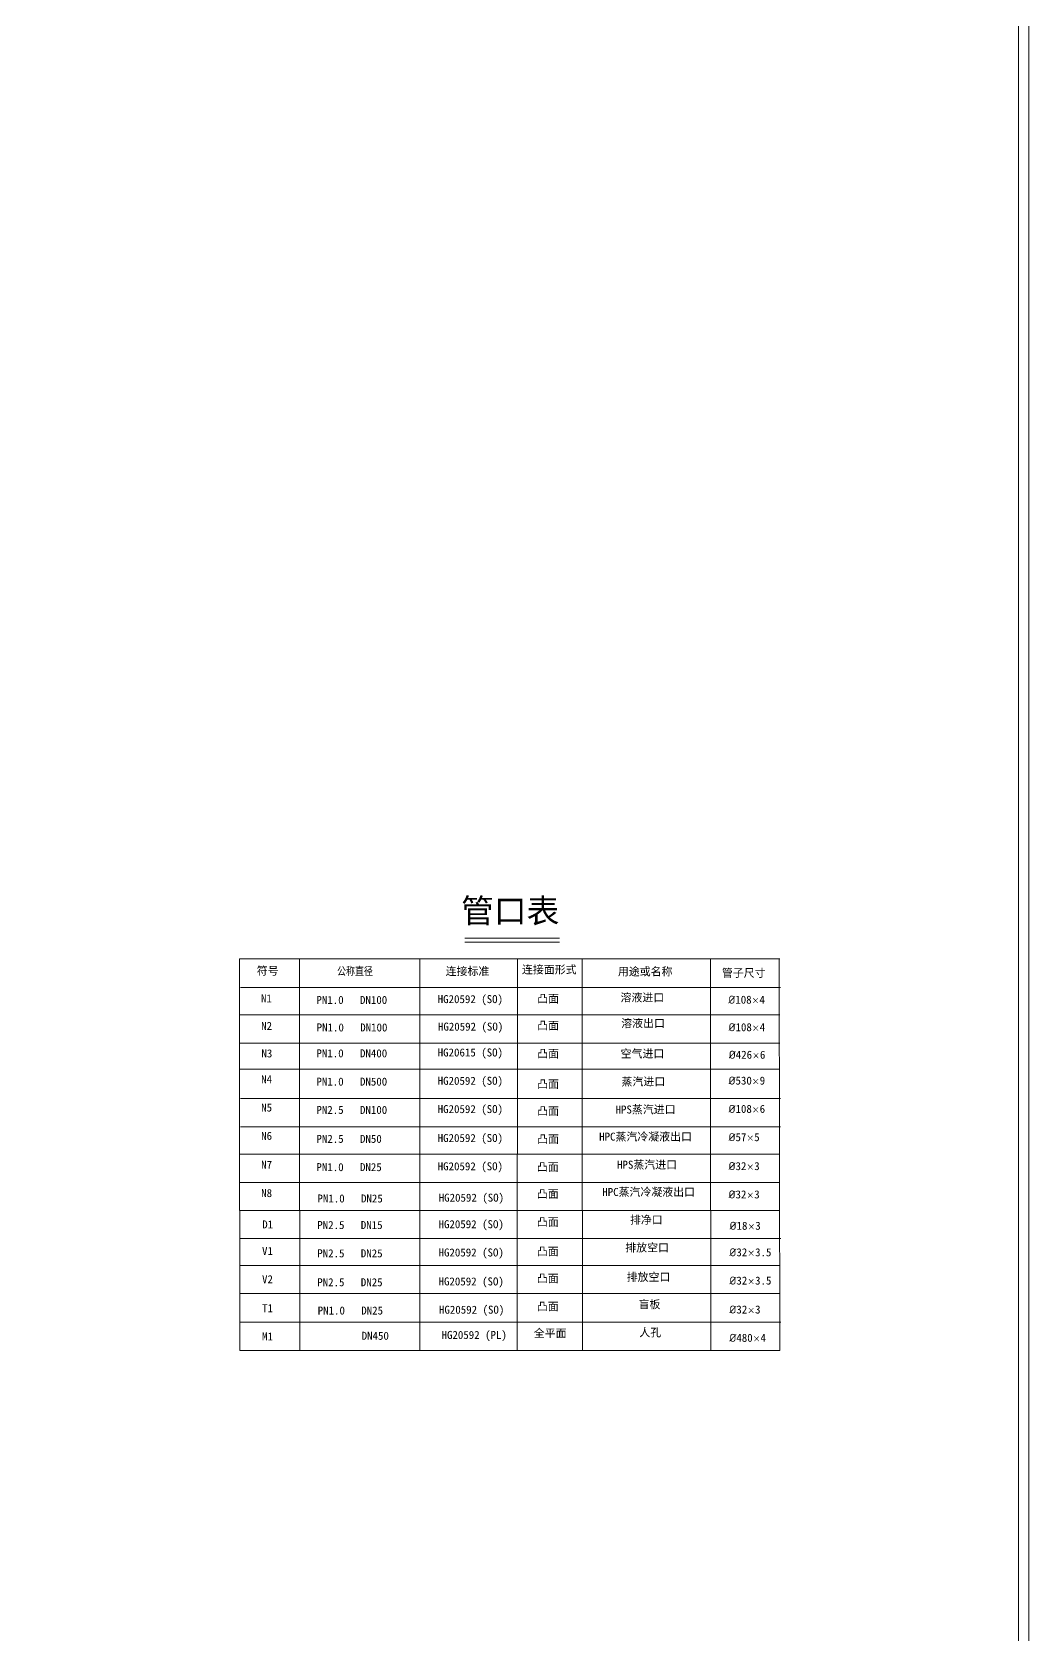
# Model space of a CAD drawing. Header units: inches. Extents: x 16 to 1170, y 5 to 1869.
# Drawn here: x 920.4 to 1169.6, y 1055 to 1455.6 of the extents above; entities that cross this region are included whole.
import ezdxf

# ---------------------------------------------------------------- set-up
doc = ezdxf.new("R2010")
doc.units = ezdxf.units.IN
doc.header["$MEASUREMENT"] = 0
doc.layers.get('Defpoints').update_dxf_attribs({"lineweight": 0})
for name, color, linetype, lineweight in [('标注线', 20, 'Continuous', 0), ('粗实线', 7, 'Continuous', 0), ('细实线2', 130, 'Continuous', 0), ('边框线', 6, 'Continuous', 0)]:
    doc.layers.add(name, color=color, linetype=linetype, lineweight=lineweight)
doc.styles.add('FST10', font='gbeitc.shx', dxfattribs={"width": 0.8, "bigfont": 'hztxt3.shx'})

msp = doc.modelspace()

# ---------------------------------------------------------------- linework, layer by layer
at = {"layer": 'Defpoints'}
msp.add_line((1028.552999, 1229.172083), (1052.269034, 1229.172083), dxfattribs=at)
at = {"layer": '粗实线', "color": 7}
for points in [[(1169.559893, 1869.092267), (16.48942, 1869.092267), (16.48942, 5.125825), (1169.559893, 5.125825)], [(19.119851, 9.377981), (1166.929462, 9.377981), (1166.929462, 1864.840111), (19.119851, 1864.840111)]]:
    msp.add_lwpolyline(points, close=True, dxfattribs=at)
at = {"layer": '细实线2'}
for p, q in [((1028.552999, 1228.108316), (1052.24315, 1228.108316)), ((1107.296106, 1223.993162), (972.295593, 1223.993162)), ((972.295593, 1223.993162), (972.295593, 1161.076261)), ((987.295593, 1161.081042), (987.295593, 1223.993162)), ((1017.295593, 1160.993142), (1017.295593, 1223.993162)), ((1041.622773, 1126.061945), (1041.754301, 1224.041799)), ((1057.922333, 1161.00759), (1057.922333, 1223.993162)), ((1090.012535, 1161.079112), (1090.012535, 1223.993162)), ((1107.316557, 1126.107859), (1107.128798, 1224.030888)), ((1107.491965, 1216.793335), (972.491453, 1216.793335)), ((1107.317743, 1210.002905), (972.31723, 1210.002905)), ((1107.317743, 1202.864248), (972.31723, 1202.864248)), ((1107.317743, 1196.422044), (972.31723, 1196.422044)), ((1107.491965, 1189.109273), (972.491453, 1189.109273)), ((1107.491965, 1181.970616), (972.491453, 1181.970616)), ((1107.317743, 1175.180185), (972.31723, 1175.180185)), ((1107.143515, 1168.041529), (972.143003, 1168.041529)), ((972.316557, 1161.107859), (972.316557, 1126.107859)), ((1107.317743, 1161.076987), (972.31723, 1161.076987)), ((1107.338706, 1161.053024), (972.338194, 1161.053024)), ((987.316557, 1126.107859), (987.316557, 1161.107859)), ((1017.316557, 1126.107859), (1017.316557, 1161.107859)), ((1057.943296, 1126.107859), (1057.943296, 1161.192168)), ((1090.033498, 1126.107859), (1090.033498, 1161.049737)), ((1107.512929, 1154.088482), (972.512416, 1154.088482)), ((1107.338706, 1147.298052), (972.338194, 1147.298052)), ((1107.338706, 1140.333507), (972.338194, 1140.333507)), ((1107.512929, 1133.19485), (972.512416, 1133.19485)), ((1107.338706, 1126.056193), (972.338194, 1126.056193))]:
    msp.add_line(p, q, dxfattribs=at)

# ---------------------------------------------------------------- texts
at = {"layer": '标注线', "attachment_point": 1}
for s, insert, char_height, width in [('\\pi0.27831,t0.27831;{\\fSimSun|b0|i0|c134|p2;\\C0;符号}', (976.298057, 1221.979883), 2, 20.19047619), ('\\pi2.13327;{\\fSimSun|b0|i0|c134|p2;\\C0;连接标准}', (1021.663596, 1221.886306), 2, 25.6), ('\\pi1.0495;{\\fSimSun|b0|i0|c134|p2;\\H0.6667x;\\C0;连接面形式}', (1041.805455, 1222.29327), 3, 28.55), ('\\pi1.87692,l0.00769231;{\\fSimSun|b0|i0|c134|p2;\\C0;用途或名称}', (1064.943602, 1221.80128), 2, 24.33076923), ('\\pi0.923077,l0.00769231;{\\fSimSun|b0|i0|c134|p2;\\C0;管子尺寸}', (1091.888529, 1221.44492), 2, 17.76153846), ('\\pi0.40178;{\\fSimSun|b0|i0|c134|p2;\\C0;凸面}', (1046.265546, 1215.034791), 2, 12.16470588), ('\\pi1.48,l0.0133333;{\\fSimSun|b0|i0|c134|p2;\\C0;溶液进口}', (1065.994214, 1215.29679), 2, 14.29468415), ('\\pi0.40178;{\\fSimSun|b0|i0|c134|p2;\\C0;凸面}', (1046.265798, 1208.302671), 2, 12.16470588), ('\\pi1.76,l0.0133333;{\\fSimSun|b0|i0|c134|p2;\\C0;溶液出口}', (1065.884232, 1208.872626), 2, 15.12387949), ('\\pi0.40178;{\\fSimSun|b0|i0|c134|p2;\\C0;凸面}', (1046.265798, 1201.279927), 2, 12.16470588), ('\\pi1.67593;{\\fSimSun|b0|i0|c134|p2;\\C0;空气进口}', (1065.847784, 1201.277312), 2, 14.77770476), ('\\pi0.40178;{\\fSimSun|b0|i0|c134|p2;\\C0;凸面}', (1046.265798, 1193.665584), 2, 12.16470588), ('\\pi1.891;{\\fSimSun|b0|i0|c134|p2;\\C0;蒸汽进口}', (1065.84778, 1194.298349), 2, 15.58966822), ('\\pi0.40178;{\\fSimSun|b0|i0|c134|p2;\\C0;凸面}', (1046.26605, 1186.933464), 2, 12.16470588), ('\\pi1.01347;{\\fSimSun|b0|i0|c134|p2;\\C0;HPS蒸汽进口}', (1065.238158, 1187.319385), 2, 20.62383305), ('\\pi0.40178;{\\fSimSun|b0|i0|c134|p2;\\C0;凸面}', (1046.26605, 1179.91072), 2, 12.16470588), ('\\pi0.88,l0.0133333;{\\fSimSun|b0|i0|c134|p2;\\C0;HPC蒸汽冷凝液出口}', (1061.259695, 1180.543561), 2, 32.97391304), ('\\pi1.01347;{\\fSimSun|b0|i0|c134|p2;\\C0;HPS蒸汽进口}', (1065.603482, 1173.524512), 2, 20.62383305), ('\\pi0.40178;{\\fSimSun|b0|i0|c134|p2;\\C0;凸面}', (1046.167182, 1172.957934), 2, 12.16470588), ('\\pi0.40178;{\\fSimSun|b0|i0|c134|p2;\\C0;凸面}', (1046.167434, 1166.225814), 2, 12.16470588), ('\\pi0.88,l0.0133333;{\\fSimSun|b0|i0|c134|p2;\\C0;HPC蒸汽冷凝液出口}', (1062.030561, 1166.711478), 2, 33.49565217), ('\\pi0.40178;{\\fSimSun|b0|i0|c134|p2;\\C0;凸面}', (1046.167434, 1159.20307), 2, 12.16470588), ('\\pi0.891;{\\fSimSun|b0|i0|c134|p2;\\C0;排净口}', (1068.954205, 1159.746436), 2, 9.79795169), ('\\pi0.40178;{\\fSimSun|b0|i0|c134|p2;\\C0;凸面}', (1046.167254, 1151.847607), 2, 12.16470588), ('\\pi0.850067;{\\fSimSun|b0|i0|c134|p2;\\C0;排放空口}', (1067.816888, 1152.807962), 2, 12.34181869), ('\\pi0.850067;{\\fSimSun|b0|i0|c134|p2;\\C0;排放空口}', (1068.18219, 1145.463909), 2, 12.34181869), ('\\pi0.40178;{\\fSimSun|b0|i0|c134|p2;\\C0;凸面}', (1046.167506, 1145.115487), 2, 12.16470588), ('\\pi0.40178;{\\fSimSun|b0|i0|c134|p2;\\C0;凸面}', (1046.167506, 1138.092743), 2, 12.16470588), ('\\pi0.56,l0.0133333;{\\fSimSun|b0|i0|c134|p2;\\C0;盲板}', (1071.422618, 1138.640005), 2, 6.80903407), ('\\pi0.58912;{\\fSimSun|b0|i0|c134|p2;\\C0;人孔}', (1071.590264, 1131.602218), 2, 6.80903407)]:
    msp.add_mtext(s, dxfattribs=dict(at, insert=insert, char_height=char_height, width=width))
at = {"layer": '标注线', "insert": (993.575143, 1221.886149), "char_height": 2, "width": 25.15333333, "attachment_point": 1, "style": 'FST10'}
msp.add_mtext('\\pi3.06433;{\\fSimSun|b0|i0|c134|p2;\\C0;公称直径}', dxfattribs=at)
at = {"layer": '粗实线', "color": 7, "char_height": 2, "width": 66.88, "attachment_point": 1}
for s, insert in [('{\\fSimSun|b0|i0|c134|p2;N1}', (977.633323, 1215.102053)), ('{\\fSimSun|b0|i0|c134|p2;PN1.0   DN100}', (991.487746, 1214.701087)), ('{\\fSimSun|b0|i0|c134|p2;HG20592 (SO)}', (1021.795389, 1214.908868)), ('{\\fISOCPEUR|b0|i0|c0|p34;%%C\\fSimSun|b0|i0|c134|p2;108\\H0.75x;\\W0.8;\\C256;×\\H1.3333x;\\W1;\\C7;4}', (1094.442218, 1214.768337)), ('{\\fSimSun|b0|i0|c134|p2;N2}', (977.682855, 1208.220535)), ('{\\fSimSun|b0|i0|c134|p2;PN1.0   DN100}', (991.547252, 1207.829352)), ('{\\fSimSun|b0|i0|c134|p2;HG20592 (SO)}', (1021.854895, 1208.037133)), ('{\\fISOCPEUR|b0|i0|c0|p34;%%C\\fSimSun|b0|i0|c134|p2;108\\H0.75x;\\W0.8;\\C256;×\\H1.3333x;\\W1;\\C7;4}', (1094.49175, 1207.886819)), ('{\\fSimSun|b0|i0|c134|p2;HG20615 (SO)}', (1021.795389, 1201.570829)), ('{\\fSimSun|b0|i0|c134|p2;N3}', (977.742362, 1201.3488)), ('{\\fSimSun|b0|i0|c134|p2;PN1.0   DN400}', (991.487746, 1201.363048)), ('{\\fISOCPEUR|b0|i0|c0|p34;%%C\\fSimSun|b0|i0|c134|p2;426\\H0.75x;\\W0.8;\\C256;×\\H1.3333x;\\W1;\\C7;6}', (1094.551257, 1201.015083)), ('{\\fSimSun|b0|i0|c134|p2;N4}', (977.682855, 1194.882496)), ('{\\fSimSun|b0|i0|c134|p2;PN1.0   DN500}', (991.487746, 1194.292281)), ('{\\fSimSun|b0|i0|c134|p2;HG20592 (SO)}', (1021.795389, 1194.500062)), ('{\\fISOCPEUR|b0|i0|c0|p34;%%C\\fSimSun|b0|i0|c134|p2;530\\H0.75x;\\W0.8;\\C256;×\\H1.3333x;\\W1;\\C7;9}', (1094.49175, 1194.548779)), ('{\\fSimSun|b0|i0|c134|p2;N5}', (977.682855, 1187.811729)), ('{\\fSimSun|b0|i0|c134|p2;PN2.5   DN100}', (991.487746, 1187.221514)), ('{\\fSimSun|b0|i0|c134|p2;HG20592 (SO)}', (1021.795389, 1187.429295)), ('{\\fISOCPEUR|b0|i0|c0|p34;%%C\\fSimSun|b0|i0|c134|p2;108\\H0.75x;\\W0.8;\\C256;×\\H1.3333x;\\W1;\\C7;6}', (1094.49175, 1187.478012)), ('{\\fSimSun|b0|i0|c134|p2;N6}', (977.682855, 1180.740962)), ('{\\fSimSun|b0|i0|c134|p2;PN2.5   DN50}', (991.487746, 1179.990043)), ('{\\fSimSun|b0|i0|c134|p2;HG20592 (SO)}', (1021.795389, 1180.197824)), ('{\\fISOCPEUR|b0|i0|c0|p34;%%C\\fSimSun|b0|i0|c134|p2;57\\H0.75x;\\W0.8;\\C256;×\\H1.3333x;\\W1;\\C7;5}', (1094.49175, 1180.407245)), ('{\\fSimSun|b0|i0|c134|p2;N7}', (977.682855, 1173.509491)), ('{\\fSimSun|b0|i0|c134|p2;PN1.0   DN25}', (991.487746, 1172.919276)), ('{\\fSimSun|b0|i0|c134|p2;HG20592 (SO)}', (1021.795389, 1173.127057)), ('{\\fISOCPEUR|b0|i0|c0|p34;%%C\\fSimSun|b0|i0|c134|p2;32\\H0.75x;\\W0.8;\\C256;×\\H1.3333x;\\W1;\\C7;3}', (1094.49175, 1173.175774)), ('{\\fSimSun|b0|i0|c134|p2;N8}', (977.682855, 1166.438724)), ('{\\fISOCPEUR|b0|i0|c0|p34;%%C\\fSimSun|b0|i0|c134|p2;32\\H0.75x;\\W0.8;\\C256;×\\H1.3333x;\\W1;\\C7;3}', (1094.49175, 1166.105008)), ('{\\fSimSun|b0|i0|c134|p2;PN1.0   DN25}', (991.746585, 1165.081815)), ('{\\fSimSun|b0|i0|c134|p2;HG20592 (SO)}', (1022.054228, 1165.289595)), ('{\\fSimSun|b0|i0|c134|p2;D1}', (977.941695, 1158.601262)), ('{\\fSimSun|b0|i0|c134|p2;PN2.5   DN15}', (991.698627, 1158.451013)), ('{\\fSimSun|b0|i0|c134|p2;HG20592 (SO)}', (1022.00627, 1158.658794)), ('{\\fISOCPEUR|b0|i0|c0|p34;%%C\\fSimSun|b0|i0|c134|p2;18\\H0.75x;\\W0.8;\\C256;×\\H1.3333x;\\W1;\\C7;3}', (1094.75059, 1158.267546)), ('{\\fSimSun|b0|i0|c134|p2;V1}', (977.893737, 1151.970461)), ('{\\fSimSun|b0|i0|c134|p2;PN2.5   DN25}', (991.698627, 1151.380247)), ('{\\fSimSun|b0|i0|c134|p2;HG20592 (SO)}', (1022.00627, 1151.588027)), ('{\\fISOCPEUR|b0|i0|c0|p34;%%C\\fSimSun|b0|i0|c134|p2;32\\H0.75x;\\W0.8;\\C256;×\\H1.3333x;\\W1;\\C7;3.5}', (1094.702632, 1151.636745)), ('{\\fSimSun|b0|i0|c134|p2;V2}', (977.893737, 1144.899694)), ('{\\fSimSun|b0|i0|c134|p2;PN2.5   DN25}', (991.698627, 1144.148776)), ('{\\fSimSun|b0|i0|c134|p2;HG20592 (SO)}', (1022.00627, 1144.356556)), ('{\\fISOCPEUR|b0|i0|c0|p34;%%C\\fSimSun|b0|i0|c134|p2;32\\H0.75x;\\W0.8;\\C256;×\\H1.3333x;\\W1;\\C7;3.5}', (1094.702632, 1144.565978)), ('{\\fSimSun|b0|i0|c134|p2;T1}', (977.893737, 1137.668223)), ('{\\fSimSun|b0|i0|c134|p2;PN1.0   DN25}', (991.807842, 1137.084315)), ('{\\fSimSun|b0|i0|c134|p2;HG20592 (SO)}', (1022.115485, 1137.292096)), ('{\\fISOCPEUR|b0|i0|c0|p34;%%C\\fSimSun|b0|i0|c134|p2;32\\H0.75x;\\W0.8;\\C256;×\\H1.3333x;\\W1;\\C7;3}', (1094.702632, 1137.334507)), ('{\\fSimSun|b0|i0|c134|p2;M1}', (977.893737, 1130.597456)), ('{\\fSimSun|b0|i0|c134|p2;         DN450}', (990.544615, 1130.772222)), ('{\\fSimSun|b0|i0|c134|p2;HG20592 (PL)}', (1022.754977, 1130.980003)), ('{\\fISOCPEUR|b0|i0|c0|p34;%%C\\fSimSun|b0|i0|c134|p2;480\\H0.75x;\\W0.8;\\C256;×\\H1.3333x;\\W1;\\C7;4}', (1094.702632, 1130.26374))]:
    msp.add_mtext(s, dxfattribs=dict(at, insert=insert))
at = {"layer": '细实线2', "insert": (1021.082098, 1238.98067), "char_height": 6, "width": 34.57142857, "attachment_point": 1}
msp.add_mtext('\\pi6.5519;{\\fSimSun|b0|i0|c134|p2;\\C0;管口表}', dxfattribs=at)
at = {"layer": '边框线', "insert": (1045.433479, 1131.411133), "char_height": 2, "width": 19.55, "attachment_point": 1}
msp.add_mtext('\\pi0.37894;{\\fSimSun|b0|i0|c134|p2;\\C0;全平面}', dxfattribs=at)

doc.saveas('drawing.dxf')
